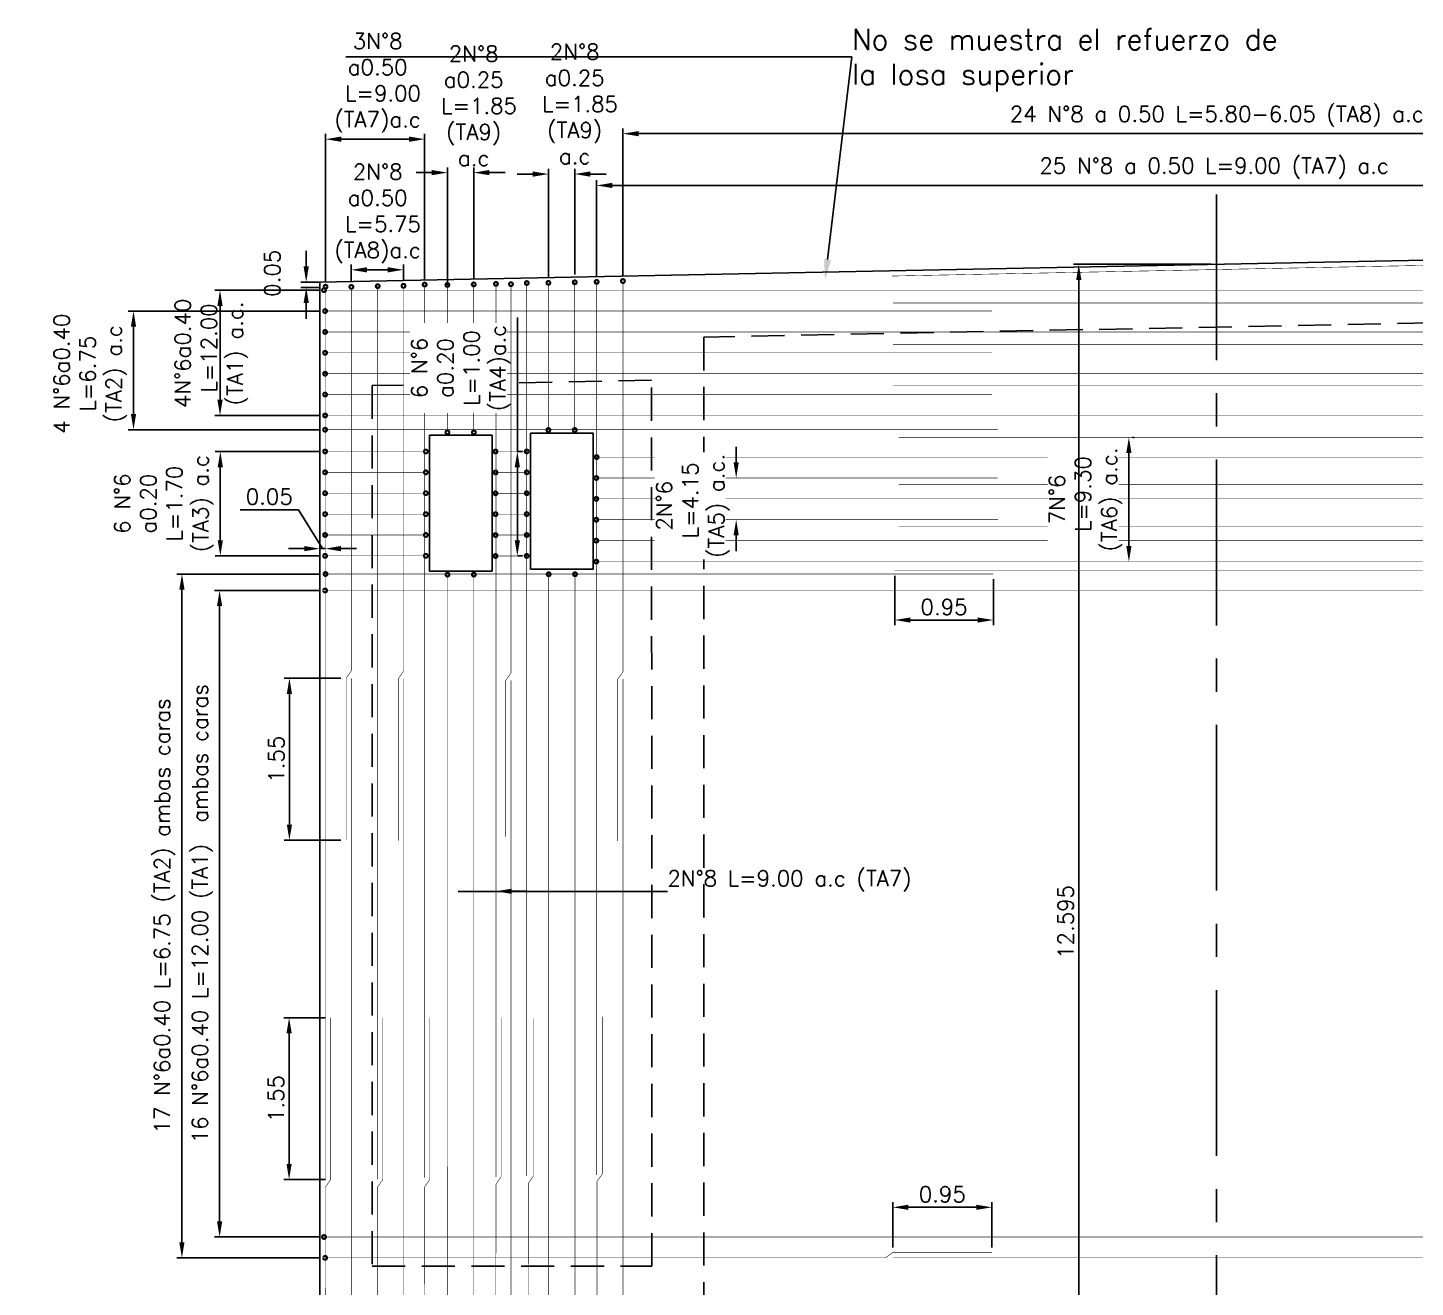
# Model space of a CAD drawing. Header units: metres. Extents: x 1080594 to 1081411, y 976871 to 977162.
# Drawn here: x 1080885.39 to 1080898.68, y 977094.57 to 977106.63 of the extents above; entities that cross this region are included whole.
import ezdxf
from ezdxf import colors
from ezdxf.entities.mleader import LeaderData, LeaderLine
from ezdxf.math import Vec2, Vec3

# ---------------------------------------------------------------- set-up
doc = ezdxf.new("R2010")
doc.units = ezdxf.units.M
doc.header["$LTSCALE"] = 25.4
doc.linetypes.add('CENTER', pattern=[2, 1.25, -0.25, 0.25, -0.25])
doc.linetypes.add('HIDDEN', pattern=[0.375, 0.25, -0.125])
for name, color, linetype in [('CONTRAPESO', 3, 'Continuous'), ('DIMCONTRAPESO', 1, 'Continuous'), ('EJE VIA', 10, 'CENTER'), ('PROY', 9, 'HIDDEN'), ('REF', 6, 'Continuous')]:
    doc.layers.add(name, color=color, linetype=linetype)
for name, color, linetype, lineweight in [('COTA', 1, 'Continuous', 30), ('COTACIM', 20, 'Continuous', 5), ('REF 7', 210, 'Continuous', 30)]:
    doc.layers.add(name, color=color, linetype=linetype, lineweight=lineweight)
doc.styles.add('romans', font='romans.shx')
doc.dimstyles.new('Copy 75', dxfattribs={"dimtxt": 0.15, "dimasz": 0.15, "dimexe": 0.05, "dimexo": 0.05, "dimgap": 0.05, "dimtad": 1, "dimzin": 0, "dimdsep": 46, "dimtxsty": 'romans', "dimcen": 0.002, "dimclrd": 1, "dimclre": 1, "dimclrt": 3, "dimadec": 4, "dimazin": 0, "dimtfac": 1, "dimtofl": 0, "dimtmove": 1, "dimatfit": 3, "dimfxl": 1, "dimtolj": 1, "dimtzin": 0, "dimarcsym": 1})

# ---------------------------------------------------------------- blocks, each defined once
blk = doc.blocks.new('*D665')
at = {"layer": 'COTA', "color": 1, "lineweight": -2, "transparency": 16777216}
for p, q in [((1080891.09, 977104.248), (1080891.09, 977105.665)), ((1080902.473, 977104.489), (1080902.473, 977105.665)), ((1080891.24, 977105.615), (1080902.323, 977105.615))]:
    blk.add_line(p, q, dxfattribs=at)
at = {"layer": 'COTA', "color": 1, "transparency": 16777216}
for points in [[(1080891.24, 977105.64), (1080891.24, 977105.59), (1080891.09, 977105.615)], [(1080902.323, 977105.64), (1080902.323, 977105.59), (1080902.473, 977105.615)]]:
    blk.add_solid(points, dxfattribs=at)
at = {"layer": 'Defpoints', "color": 0, "transparency": 16777216}
for p in [(1080902.473, 977105.615), (1080902.473, 977104.439), (1080891.09, 977104.198)]:
    blk.add_point(p, dxfattribs=at)
at = {"layer": 'COTA', "color": 3, "transparency": 16777216, "insert": (1080896.781, 977105.779), "char_height": 0.15, "attachment_point": 5, "style": 'romans'}
blk.add_mtext('\\A1;24 N°8 a 0.50 L=5.80-6.05 (TA8) {\\A0;a.c}', dxfattribs=at)
blk = doc.blocks.new('*D1036')
at = {"layer": 'COTA', "color": 1, "lineweight": -2, "transparency": 16777216}
for p, q in [((1080888.24, 977097.149), (1080887.841, 977097.149)), ((1080887.891, 977096.999), (1080887.891, 977095.749)), ((1080888.24, 977095.599), (1080887.841, 977095.599))]:
    blk.add_line(p, q, dxfattribs=at)
at = {"layer": 'COTA', "color": 1, "transparency": 16777216}
for points in [[(1080887.866, 977096.999), (1080887.916, 977096.999), (1080887.891, 977097.149)], [(1080887.866, 977095.749), (1080887.916, 977095.749), (1080887.891, 977095.599)]]:
    blk.add_solid(points, dxfattribs=at)
at = {"layer": 'Defpoints', "color": 0, "transparency": 16777216}
for p in [(1080888.29, 977097.149), (1080887.891, 977095.599), (1080888.29, 977095.599)]:
    blk.add_point(p, dxfattribs=at)
at = {"layer": 'COTA', "color": 3, "transparency": 16777216, "insert": (1080887.766, 977096.374), "char_height": 0.15, "attachment_point": 5, "rotation": 90, "style": 'romans'}
blk.add_mtext('\\A1;1.55', dxfattribs=at)
blk = doc.blocks.new('*D666')
at = {"layer": 'Defpoints', "color": 0, "transparency": 16777216}
for p in [(1080888.186, 977101.641), (1080888.186, 977101.641), (1080888.237, 977101.641)]:
    blk.add_point(p, dxfattribs=at)
at = {"layer": 'DIMCONTRAPESO', "color": 1, "lineweight": -2, "transparency": 16777216}
for p, q in [((1080887.98, 977102.014), (1080887.423, 977102.014)), ((1080888.212, 977101.641), (1080887.98, 977102.014)), ((1080888.036, 977101.641), (1080887.886, 977101.641)), ((1080888.237, 977101.641), (1080888.186, 977101.641)), ((1080888.387, 977101.641), (1080888.537, 977101.641))]:
    blk.add_line(p, q, dxfattribs=at)
at = {"layer": 'DIMCONTRAPESO', "color": 1, "transparency": 16777216}
for points in [[(1080888.036, 977101.666), (1080888.036, 977101.616), (1080888.186, 977101.641)], [(1080888.387, 977101.666), (1080888.387, 977101.616), (1080888.237, 977101.641)]]:
    blk.add_solid(points, dxfattribs=at)
at = {"layer": 'DIMCONTRAPESO', "color": 3, "transparency": 16777216, "insert": (1080887.701, 977102.139), "char_height": 0.15, "attachment_point": 5, "style": 'romans'}
blk.add_mtext('\\A1;0.05', dxfattribs=at)
blk = doc.blocks.new('*D670')
at = {"layer": 'Defpoints', "color": 0, "transparency": 16777216}
for p in [(1080888.055, 977104.143), (1080888.24, 977104.143), (1080888.243, 977104.193)]:
    blk.add_point(p, dxfattribs=at)
at = {"layer": 'DIMCONTRAPESO', "color": 1, "lineweight": -2, "transparency": 16777216}
for p, q in [((1080888.055, 977104.343), (1080888.055, 977104.493)), ((1080888.193, 977104.193), (1080888.005, 977104.193)), ((1080888.19, 977104.143), (1080888.005, 977104.143)), ((1080888.055, 977103.993), (1080888.055, 977103.843))]:
    blk.add_line(p, q, dxfattribs=at)
at = {"layer": 'DIMCONTRAPESO', "color": 1, "transparency": 16777216}
for points in [[(1080888.03, 977104.343), (1080888.08, 977104.343), (1080888.055, 977104.193)], [(1080888.03, 977103.993), (1080888.08, 977103.993), (1080888.055, 977104.143)]]:
    blk.add_solid(points, dxfattribs=at)
at = {"layer": 'DIMCONTRAPESO', "color": 3, "transparency": 16777216, "insert": (1080887.73, 977104.278), "char_height": 0.15, "attachment_point": 5, "rotation": 90, "style": 'romans'}
blk.add_mtext('\\A1;0.05', dxfattribs=at)
blk = doc.blocks.new('*D671')
at = {"layer": 'COTA', "color": 1, "lineweight": -2, "transparency": 16777216}
for p, q in [((1080890.838, 977104.244), (1080890.838, 977105.169)), ((1080902.675, 977104.483), (1080902.675, 977105.169)), ((1080890.988, 977105.119), (1080902.525, 977105.119))]:
    blk.add_line(p, q, dxfattribs=at)
at = {"layer": 'COTA', "color": 1, "transparency": 16777216}
for points in [[(1080890.988, 977105.144), (1080890.988, 977105.094), (1080890.838, 977105.119)], [(1080902.525, 977105.144), (1080902.525, 977105.094), (1080902.675, 977105.119)]]:
    blk.add_solid(points, dxfattribs=at)
at = {"layer": 'Defpoints', "color": 0, "transparency": 16777216}
for p in [(1080902.675, 977105.119), (1080902.675, 977104.433), (1080890.838, 977104.194)]:
    blk.add_point(p, dxfattribs=at)
at = {"layer": 'COTA', "color": 3, "transparency": 16777216, "insert": (1080896.756, 977105.283), "char_height": 0.15, "attachment_point": 5, "style": 'romans'}
blk.add_mtext('\\A1;25 N°8 a 0.50 L=9.00 (TA7) {\\A0;a.c}', dxfattribs=at)
blk = doc.blocks.new('*D672')
at = {"layer": 'COTA', "color": 1, "lineweight": -2, "transparency": 16777216}
for p, q in [((1080888.19, 977101.398), (1080886.814, 977101.398)), ((1080886.864, 977101.248), (1080886.864, 977094.999)), ((1080888.175, 977094.849), (1080886.814, 977094.849))]:
    blk.add_line(p, q, dxfattribs=at)
at = {"layer": 'COTA', "color": 1, "transparency": 16777216}
for points in [[(1080886.839, 977101.248), (1080886.889, 977101.248), (1080886.864, 977101.398)], [(1080886.839, 977094.999), (1080886.889, 977094.999), (1080886.864, 977094.849)]]:
    blk.add_solid(points, dxfattribs=at)
at = {"layer": 'Defpoints', "color": 0, "transparency": 16777216}
for p in [(1080888.24, 977101.398), (1080886.864, 977094.849), (1080888.225, 977094.849)]:
    blk.add_point(p, dxfattribs=at)
at = {"layer": 'COTA', "color": 3, "transparency": 16777216, "insert": (1080886.699, 977098.123), "char_height": 0.15, "attachment_point": 5, "rotation": 90, "style": 'romans'}
blk.add_mtext('\\A1;17 N°6a0.40 L=6.75 (TA2) ambas caras', dxfattribs=at)
blk = doc.blocks.new('*D1037')
at = {"layer": 'Defpoints', "color": 0, "transparency": 16777216}
for p in [(1080894.625, 977095.333), (1080893.675, 977094.899), (1080894.625, 977094.899)]:
    blk.add_point(p, dxfattribs=at)
at = {"layer": 'DIMCONTRAPESO', "color": 1, "lineweight": -2, "transparency": 16777216}
for p, q in [((1080893.675, 977094.949), (1080893.675, 977095.383)), ((1080893.825, 977095.333), (1080894.475, 977095.333)), ((1080894.625, 977094.949), (1080894.625, 977095.383))]:
    blk.add_line(p, q, dxfattribs=at)
at = {"layer": 'DIMCONTRAPESO', "color": 1, "transparency": 16777216}
for points in [[(1080893.825, 977095.358), (1080893.825, 977095.308), (1080893.675, 977095.333)], [(1080894.475, 977095.358), (1080894.475, 977095.308), (1080894.625, 977095.333)]]:
    blk.add_solid(points, dxfattribs=at)
at = {"layer": 'DIMCONTRAPESO', "color": 3, "transparency": 16777216, "insert": (1080894.15, 977095.458), "char_height": 0.15, "attachment_point": 5, "style": 'romans'}
blk.add_mtext('\\A1;0.95', dxfattribs=at)
blk = doc.blocks.new('*D673')
at = {"layer": 'COTA', "color": 1, "lineweight": -2, "transparency": 16777216}
for p, q in [((1080888.19, 977101.24), (1080887.175, 977101.24)), ((1080887.225, 977101.09), (1080887.225, 977095.199)), ((1080888.175, 977095.049), (1080887.175, 977095.049))]:
    blk.add_line(p, q, dxfattribs=at)
at = {"layer": 'COTA', "color": 1, "transparency": 16777216}
for points in [[(1080887.2, 977101.09), (1080887.25, 977101.09), (1080887.225, 977101.24)], [(1080887.2, 977095.199), (1080887.25, 977095.199), (1080887.225, 977095.049)]]:
    blk.add_solid(points, dxfattribs=at)
at = {"layer": 'Defpoints', "color": 0, "transparency": 16777216}
for p in [(1080888.24, 977101.24), (1080887.225, 977095.049), (1080888.225, 977095.049)]:
    blk.add_point(p, dxfattribs=at)
at = {"layer": 'COTA', "color": 3, "transparency": 16777216, "insert": (1080887.061, 977098.144), "char_height": 0.15, "attachment_point": 5, "rotation": 90, "style": 'romans'}
blk.add_mtext('\\A1;16 N°6a0.40 L=12.00 (TA1)  ambas caras', dxfattribs=at)
blk = doc.blocks.new('*D1040')
at = {"layer": 'Defpoints', "color": 0, "transparency": 16777216}
for p in [(1080887.232, 977102.571), (1080888.24, 977102.571), (1080888.234, 977101.572)]:
    blk.add_point(p, dxfattribs=at)
at = {"layer": 'DIMCONTRAPESO', "color": 1, "lineweight": -2, "transparency": 16777216}
for p, q in [((1080888.19, 977102.571), (1080887.182, 977102.571)), ((1080887.232, 977101.722), (1080887.232, 977102.421)), ((1080888.184, 977101.572), (1080887.182, 977101.572))]:
    blk.add_line(p, q, dxfattribs=at)
at = {"layer": 'DIMCONTRAPESO', "color": 1, "transparency": 16777216}
for points in [[(1080887.207, 977102.421), (1080887.257, 977102.421), (1080887.232, 977102.571)], [(1080887.207, 977101.722), (1080887.257, 977101.722), (1080887.232, 977101.572)]]:
    blk.add_solid(points, dxfattribs=at)
at = {"layer": 'DIMCONTRAPESO', "color": 3, "transparency": 16777216, "insert": (1080886.692, 977102.072), "char_height": 0.15, "attachment_point": 5, "rotation": 90, "style": 'romans'}
blk.add_mtext('\\A1;6 N°6\\Pa0.20\\PL=1.70\\P(TA3) a.c', dxfattribs=at)
blk = doc.blocks.new('*D703')
at = {"layer": 'COTA', "color": 1, "lineweight": -2, "transparency": 16777216}
for p, q in [((1080888.19, 977103.916), (1080886.35, 977103.916)), ((1080886.4, 977103.766), (1080886.4, 977102.93)), ((1080888.186, 977102.78), (1080886.35, 977102.78))]:
    blk.add_line(p, q, dxfattribs=at)
at = {"layer": 'COTA', "color": 1, "transparency": 16777216}
for points in [[(1080886.375, 977103.766), (1080886.425, 977103.766), (1080886.4, 977103.916)], [(1080886.375, 977102.93), (1080886.425, 977102.93), (1080886.4, 977102.78)]]:
    blk.add_solid(points, dxfattribs=at)
at = {"layer": 'Defpoints', "color": 0, "transparency": 16777216}
for p in [(1080888.24, 977103.916), (1080886.4, 977102.78), (1080888.236, 977102.78)]:
    blk.add_point(p, dxfattribs=at)
at = {"layer": 'COTA', "color": 3, "transparency": 16777216, "insert": (1080885.986, 977103.316), "char_height": 0.15, "attachment_point": 5, "rotation": 90, "style": 'romans'}
blk.add_mtext('\\A1;4 N°6a0.40\\PL=6.75 \\P(TA2) a.c', dxfattribs=at)
blk = doc.blocks.new('*D704')
at = {"layer": 'COTA', "color": 1, "lineweight": -2, "transparency": 16777216}
for p, q in [((1080888.175, 977104.116), (1080887.179, 977104.116)), ((1080887.229, 977103.966), (1080887.229, 977103.066)), ((1080888.179, 977102.916), (1080887.179, 977102.916))]:
    blk.add_line(p, q, dxfattribs=at)
at = {"layer": 'COTA', "color": 1, "transparency": 16777216}
for points in [[(1080887.204, 977103.966), (1080887.254, 977103.966), (1080887.229, 977104.116)], [(1080887.204, 977103.066), (1080887.254, 977103.066), (1080887.229, 977102.916)]]:
    blk.add_solid(points, dxfattribs=at)
at = {"layer": 'Defpoints', "color": 0, "transparency": 16777216}
for p in [(1080888.225, 977104.116), (1080887.229, 977102.916), (1080888.229, 977102.916)]:
    blk.add_point(p, dxfattribs=at)
at = {"layer": 'COTA', "color": 3, "transparency": 16777216, "insert": (1080887.147, 977103.511), "char_height": 0.15, "attachment_point": 5, "rotation": 90, "style": 'romans'}
blk.add_mtext('\\A1;4N°6a0.40\\P L=12.00\\P(TA1) a.c.', dxfattribs=at)
blk = doc.blocks.new('*D1041')
at = {"layer": 'Defpoints', "color": 0, "transparency": 16777216}
for p in [(1080889.66, 977105.242), (1080889.408, 977104.116), (1080889.66, 977104.173)]:
    blk.add_point(p, dxfattribs=at)
at = {"layer": 'DIMCONTRAPESO', "color": 1, "lineweight": -2, "transparency": 16777216}
for p, q in [((1080889.408, 977104.166), (1080889.408, 977105.292)), ((1080889.66, 977104.223), (1080889.66, 977105.292)), ((1080889.258, 977105.242), (1080889.108, 977105.242)), ((1080889.81, 977105.242), (1080889.96, 977105.242))]:
    blk.add_line(p, q, dxfattribs=at)
at = {"layer": 'DIMCONTRAPESO', "color": 1, "transparency": 16777216}
for points in [[(1080889.258, 977105.267), (1080889.258, 977105.217), (1080889.408, 977105.242)], [(1080889.81, 977105.267), (1080889.81, 977105.217), (1080889.66, 977105.242)]]:
    blk.add_solid(points, dxfattribs=at)
at = {"layer": 'DIMCONTRAPESO', "color": 3, "transparency": 16777216, "insert": (1080889.66, 977105.881), "char_height": 0.15, "attachment_point": 5, "style": 'romans'}
blk.add_mtext('\\A1;2N°8\\Pa0.25\\P L=1.85\\P(TA9)\\P{\\A0;a.c}', dxfattribs=at)
blk = doc.blocks.new('*D707')
at = {"layer": 'Defpoints', "color": 0, "transparency": 16777216}
for p in [(1080890.628, 977105.228), (1080890.628, 977104.215), (1080890.376, 977104.188)]:
    blk.add_point(p, dxfattribs=at)
at = {"layer": 'DIMCONTRAPESO', "color": 1, "lineweight": -2, "transparency": 16777216}
for p, q in [((1080890.376, 977104.238), (1080890.376, 977105.278)), ((1080890.628, 977104.265), (1080890.628, 977105.278)), ((1080890.226, 977105.228), (1080890.076, 977105.228)), ((1080890.778, 977105.228), (1080890.928, 977105.228))]:
    blk.add_line(p, q, dxfattribs=at)
at = {"layer": 'DIMCONTRAPESO', "color": 1, "transparency": 16777216}
for points in [[(1080890.226, 977105.253), (1080890.226, 977105.203), (1080890.376, 977105.228)], [(1080890.778, 977105.253), (1080890.778, 977105.203), (1080890.628, 977105.228)]]:
    blk.add_solid(points, dxfattribs=at)
at = {"layer": 'DIMCONTRAPESO', "color": 3, "transparency": 16777216, "insert": (1080890.628, 977105.899), "char_height": 0.15, "attachment_point": 5, "style": 'romans'}
blk.add_mtext('\\A1;2N°8\\Pa0.25\\P L=1.85\\P(TA9)\\P{\\A0;a.c}', dxfattribs=at)
blk = doc.blocks.new('*D714')
at = {"layer": 'Defpoints', "color": 0, "transparency": 16777216}
for p in [(1080889.19, 977105.562), (1080888.24, 977104.143), (1080889.19, 977104.169)]:
    blk.add_point(p, dxfattribs=at)
at = {"layer": 'DIMCONTRAPESO', "color": 1, "lineweight": -2, "transparency": 16777216}
for p, q in [((1080888.24, 977104.193), (1080888.24, 977105.612)), ((1080888.39, 977105.562), (1080889.04, 977105.562)), ((1080889.19, 977104.219), (1080889.19, 977105.612))]:
    blk.add_line(p, q, dxfattribs=at)
at = {"layer": 'DIMCONTRAPESO', "color": 1, "transparency": 16777216}
for points in [[(1080888.39, 977105.587), (1080888.39, 977105.537), (1080888.24, 977105.562)], [(1080889.04, 977105.587), (1080889.04, 977105.537), (1080889.19, 977105.562)]]:
    blk.add_solid(points, dxfattribs=at)
at = {"layer": 'DIMCONTRAPESO', "color": 3, "transparency": 16777216, "insert": (1080888.74, 977106.101), "char_height": 0.15, "attachment_point": 5, "style": 'romans'}
blk.add_mtext('\\A1;3N°8\\Pa0.50\\P L=9.00\\P(TA7){\\A0;a.c}', dxfattribs=at)
blk = doc.blocks.new('*D715')
at = {"layer": 'Defpoints', "color": 0, "transparency": 16777216}
for p in [(1080888.987, 977104.311), (1080888.487, 977104.148), (1080888.987, 977104.158)]:
    blk.add_point(p, dxfattribs=at)
at = {"layer": 'DIMCONTRAPESO', "color": 1, "lineweight": -2, "transparency": 16777216}
for p, q in [((1080888.487, 977104.198), (1080888.487, 977104.361)), ((1080888.987, 977104.208), (1080888.987, 977104.361)), ((1080888.637, 977104.311), (1080888.837, 977104.311))]:
    blk.add_line(p, q, dxfattribs=at)
at = {"layer": 'DIMCONTRAPESO', "color": 1, "transparency": 16777216}
for points in [[(1080888.637, 977104.336), (1080888.637, 977104.286), (1080888.487, 977104.311)], [(1080888.837, 977104.336), (1080888.837, 977104.286), (1080888.987, 977104.311)]]:
    blk.add_solid(points, dxfattribs=at)
at = {"layer": 'DIMCONTRAPESO', "color": 3, "transparency": 16777216, "insert": (1080888.74, 977104.85), "char_height": 0.15, "attachment_point": 5, "style": 'romans'}
blk.add_mtext('\\A1;2N°8\\Pa0.50\\P L=5.75\\P(TA8){\\A0;a.c}', dxfattribs=at)
blk = doc.blocks.new('*D725')
at = {"layer": 'Defpoints', "color": 0, "transparency": 16777216}
for p in [(1080888.437, 977100.399), (1080887.894, 977098.849), (1080888.437, 977098.849)]:
    blk.add_point(p, dxfattribs=at)
at = {"layer": 'DIMCONTRAPESO', "color": 1, "lineweight": -2, "transparency": 16777216}
for p, q in [((1080888.387, 977100.399), (1080887.844, 977100.399)), ((1080887.894, 977100.249), (1080887.894, 977098.999)), ((1080888.387, 977098.849), (1080887.844, 977098.849))]:
    blk.add_line(p, q, dxfattribs=at)
at = {"layer": 'DIMCONTRAPESO', "color": 1, "transparency": 16777216}
for points in [[(1080887.869, 977100.249), (1080887.919, 977100.249), (1080887.894, 977100.399)], [(1080887.869, 977098.999), (1080887.919, 977098.999), (1080887.894, 977098.849)]]:
    blk.add_solid(points, dxfattribs=at)
at = {"layer": 'DIMCONTRAPESO', "color": 3, "transparency": 16777216, "insert": (1080887.769, 977099.624), "char_height": 0.15, "attachment_point": 5, "rotation": 90, "style": 'romans'}
blk.add_mtext('\\A1;1.55', dxfattribs=at)
blk = doc.blocks.new('r1')
at = {"layer": 'REF', "ltscale": 0.1, "const_width": 0.02}
blk.add_lwpolyline([(1080888.258, 977103.75, -1), (1080888.222, 977103.75, -1)], format="xyb", close=True, dxfattribs=at)
at = {"layer": 'REF', "ltscale": 0.1, "const_width": 0.005}
blk.add_lwpolyline([(1080888.24, 977103.75), (1080888.24, 977095.198), (1080888.24, 977095.198)], dxfattribs=at)
blk = doc.blocks.new('*D1064')
at = {"layer": 'Defpoints', "color": 0, "transparency": 16777216}
for p in [(1080895.924, 977102.706), (1080895.938, 977101.517), (1080895.938, 977101.517)]:
    blk.add_point(p, dxfattribs=at)
at = {"layer": 'DIMCONTRAPESO', "color": 1, "lineweight": -2, "transparency": 16777216}
for p, q in [((1080895.974, 977102.706), (1080895.988, 977102.706)), ((1080895.938, 977102.556), (1080895.938, 977101.667))]:
    blk.add_line(p, q, dxfattribs=at)
at = {"layer": 'DIMCONTRAPESO', "color": 3, "transparency": 16777216, "insert": (1080895.524, 977102.112), "char_height": 0.15, "attachment_point": 5, "rotation": 90, "style": 'romans', "bg_fill": 3, "box_fill_scale": 1.1, "bg_fill_color": 256, "bg_fill_true_color": 13158600, "bg_fill_transparency": 0}
blk.add_mtext('\\A1;7N°6\\P L=9.30\\P(TA6) a.c.', dxfattribs=at)
at = {"layer": 'DIMCONTRAPESO', "color": 1, "transparency": 16777216}
for points in [[(1080895.913, 977102.556), (1080895.963, 977102.556), (1080895.938, 977102.706)], [(1080895.913, 977101.667), (1080895.963, 977101.667), (1080895.938, 977101.517)]]:
    blk.add_solid(points, dxfattribs=at)
blk = doc.blocks.new('*D802')
at = {"layer": 'DIMCONTRAPESO', "color": 1, "lineweight": -2, "transparency": 16777216}
for p, q in [((1080892.175, 977102.467), (1080892.175, 977102.617)), ((1080892.225, 977102.317), (1080892.225, 977102.317)), ((1080892.225, 977101.918), (1080892.225, 977101.918)), ((1080892.175, 977101.768), (1080892.175, 977101.618))]:
    blk.add_line(p, q, dxfattribs=at)
at = {"layer": 'DIMCONTRAPESO', "color": 3, "transparency": 16777216, "insert": (1080891.76, 977102.051), "char_height": 0.15, "attachment_point": 5, "rotation": 90, "style": 'romans', "bg_fill": 3, "box_fill_scale": 1.1, "bg_fill_color": 256, "bg_fill_true_color": 13158600, "bg_fill_transparency": 0}
blk.add_mtext('\\A1;2N°6\\P L=4.15\\P(TA5) a.c.', dxfattribs=at)
at = {"layer": 'Defpoints', "color": 0, "transparency": 16777216}
for p in [(1080892.175, 977102.317), (1080892.175, 977102.317), (1080892.175, 977101.918)]:
    blk.add_point(p, dxfattribs=at)
at = {"layer": 'DIMCONTRAPESO', "color": 1, "transparency": 16777216}
for points in [[(1080892.15, 977102.467), (1080892.2, 977102.467), (1080892.175, 977102.317)], [(1080892.15, 977101.768), (1080892.2, 977101.768), (1080892.175, 977101.918)]]:
    blk.add_solid(points, dxfattribs=at)
blk = doc.blocks.new('*D883')
at = {"layer": 'COTA', "color": 1, "lineweight": -2, "transparency": 16777216}
for p, q in [((1080896.726, 977104.364), (1080895.408, 977104.364)), ((1080895.458, 977104.214), (1080895.458, 977091.919)), ((1080896.726, 977091.769), (1080895.408, 977091.769))]:
    blk.add_line(p, q, dxfattribs=at)
at = {"layer": 'COTA', "color": 1, "transparency": 16777216}
for points in [[(1080895.433, 977104.214), (1080895.483, 977104.214), (1080895.458, 977104.364)], [(1080895.433, 977091.919), (1080895.483, 977091.919), (1080895.458, 977091.769)]]:
    blk.add_solid(points, dxfattribs=at)
at = {"layer": 'Defpoints', "color": 0, "transparency": 16777216}
for p in [(1080896.776, 977104.364), (1080895.458, 977091.769), (1080896.776, 977091.769)]:
    blk.add_point(p, dxfattribs=at)
at = {"layer": 'COTA', "color": 3, "transparency": 16777216, "insert": (1080895.333, 977098.066), "char_height": 0.15, "attachment_point": 5, "rotation": 90, "style": 'romans'}
blk.add_mtext('\\A1;12.595', dxfattribs=at)
blk = doc.blocks.new('*D1085')
at = {"layer": 'Defpoints', "color": 0, "transparency": 16777216}
for p in [(1080890.022, 977102.571), (1080890.078, 977102.571), (1080890.034, 977101.571)]:
    blk.add_point(p, dxfattribs=at)
at = {"layer": 'DIMCONTRAPESO', "color": 1, "lineweight": -2, "transparency": 16777216}
for p, q in [((1080890.078, 977103.856), (1080890.078, 977102.571)), ((1080890.072, 977102.571), (1080890.128, 977102.571)), ((1080890.078, 977101.721), (1080890.078, 977102.421)), ((1080890.084, 977101.571), (1080890.128, 977101.571))]:
    blk.add_line(p, q, dxfattribs=at)
at = {"layer": 'DIMCONTRAPESO', "color": 1, "transparency": 16777216}
for points in [[(1080890.053, 977102.421), (1080890.103, 977102.421), (1080890.078, 977102.571)], [(1080890.053, 977101.721), (1080890.103, 977101.721), (1080890.078, 977101.571)]]:
    blk.add_solid(points, dxfattribs=at)
at = {"layer": 'DIMCONTRAPESO', "color": 3, "transparency": 16777216, "insert": (1080889.539, 977103.371), "char_height": 0.15, "attachment_point": 5, "rotation": 90, "style": 'romans', "bg_fill": 3, "box_fill_scale": 1.1, "bg_fill_color": 256, "bg_fill_true_color": 13158600, "bg_fill_transparency": 0}
blk.add_mtext('\\A1;6 N°6\\Pa0.20\\PL=1.00\\P(TA4)a.c', dxfattribs=at)
blk = doc.blocks.new('*D1102')
at = {"layer": 'COTA', "color": 1, "lineweight": -2, "transparency": 16777216}
for p, q in [((1080893.695, 977101.381), (1080893.695, 977100.907)), ((1080894.64, 977101.348), (1080894.64, 977100.907)), ((1080893.845, 977100.957), (1080894.49, 977100.957))]:
    blk.add_line(p, q, dxfattribs=at)
at = {"layer": 'COTA', "color": 1, "transparency": 16777216}
for points in [[(1080893.845, 977100.982), (1080893.845, 977100.932), (1080893.695, 977100.957)], [(1080894.49, 977100.982), (1080894.49, 977100.932), (1080894.64, 977100.957)]]:
    blk.add_solid(points, dxfattribs=at)
at = {"layer": 'Defpoints', "color": 0, "transparency": 16777216}
for p in [(1080893.695, 977101.431), (1080894.64, 977101.398), (1080894.64, 977100.957)]:
    blk.add_point(p, dxfattribs=at)
at = {"layer": 'COTA', "color": 3, "transparency": 16777216, "insert": (1080894.167, 977101.082), "char_height": 0.15, "attachment_point": 5, "style": 'romans'}
blk.add_mtext('\\A1;0.95', dxfattribs=at)

msp = doc.modelspace()

# ---------------------------------------------------------------- linework, layer by layer
at = {"layer": 'CONTRAPESO'}
for points in [[(1080905.359159, 977104.535304), (1080888.186028, 977104.191841), (1080888.186028, 977094.768938), (1080888.186028, 977094.768938), (1080888.186028, 977091.768938), (1080905.366028, 977091.768344), (1080905.366028, 977094.768344), (1080905.366028, 977094.768938)], [(1080890.205562, 977102.746063), (1080890.805356, 977102.746063), (1080890.805668, 977101.445829), (1080890.205657, 977101.445824)], [(1080889.235875, 977102.726669), (1080889.835886, 977102.726673), (1080889.835886, 977101.426433), (1080889.236092, 977101.426433)]]:
    msp.add_lwpolyline(points, close=True, dxfattribs=at)
at = {"layer": 'EJE VIA', "ltscale": 0.05}
msp.add_lwpolyline([(1080896.776028, 977105.033241), (1080896.776028, 977090.515218)], dxfattribs=at)
at = {"layer": 'PROY', "color": 252, "ltscale": 0.05}
for points in [[(1080901.685975, 977094.744673), (1080901.685914, 977103.861719), (1080891.864559, 977103.665292), (1080891.866068, 977092.744673), (1080901.686016, 977092.744673), (1080901.685975, 977094.744673)], [(1080891.365975, 977094.768938), (1080891.364813, 977103.255217), (1080888.685832, 977103.201637), (1080888.686028, 977094.768938), (1080891.365975, 977094.768938), (1080891.365975, 977094.768938)]]:
    msp.add_lwpolyline(points, dxfattribs=at)
at = {"layer": 'REF', "ltscale": 0.1, "const_width": 0.005}
for points in [[(1080905.316215, 977104.484354), (1080893.668422, 977104.251489)], [(1080888.43746, 977098.850485), (1080888.43746, 977100.400485), (1080888.487366, 977100.471378), (1080888.487366, 977104.1297)], [(1080888.93736, 977098.84549), (1080888.93736, 977100.39549), (1080888.987266, 977100.466383), (1080888.987266, 977104.139698)], [(1080889.407666, 977102.764999), (1080889.407666, 977104.167858)], [(1080889.660014, 977104.172905), (1080889.660014, 977102.765001)], [(1080890.3757, 977102.797189), (1080890.3757, 977104.187858)], [(1080890.628047, 977104.192905), (1080890.628047, 977102.797189)], [(1080891.039924, 977098.840615), (1080891.039924, 977100.390615), (1080891.089831, 977100.461508), (1080891.089831, 977104.185589)], [(1080905.326693, 977103.993464), (1080893.67613, 977103.993692)], [(1080905.326692, 977103.596563), (1080893.676129, 977103.596791)], [(1080905.326691, 977103.199662), (1080893.676128, 977103.19989)], [(1080902.675004, 977102.706222), (1080893.731977, 977102.706222)], [(1080888.223768, 977102.571458), (1080889.195678, 977102.571458)], [(1080889.861853, 977102.57063), (1080890.182842, 977102.57063)], [(1080899.813475, 977102.517082), (1080890.83793, 977102.517082)], [(1080889.195711, 977102.371593), (1080888.234372, 977102.37161)], [(1080890.167955, 977102.371587), (1080889.861853, 977102.370756)], [(1080890.852762, 977102.317215), (1080894.681429, 977102.317215)], [(1080902.674815, 977102.256089), (1080893.731977, 977102.256222)], [(1080888.22376, 977102.171458), (1080889.195744, 977102.171458)], [(1080889.861853, 977102.17063), (1080890.205608, 977102.171468)], [(1080899.813475, 977102.117407), (1080890.813964, 977102.11754)], [(1080889.195778, 977101.971593), (1080888.234371, 977101.97161)], [(1080890.182842, 977101.971587), (1080889.861853, 977101.970756)], [(1080894.684707, 977101.917483), (1080890.841893, 977101.91754)], [(1080902.674815, 977101.856089), (1080893.731977, 977101.856222)], [(1080888.223752, 977101.771458), (1080889.195811, 977101.771458)], [(1080889.861853, 977101.77063), (1080890.205637, 977101.771468)], [(1080899.813475, 977101.717082), (1080890.834761, 977101.717215)], [(1080889.195844, 977101.571593), (1080888.234371, 977101.57161)], [(1080890.205652, 977101.571587), (1080889.861853, 977101.570756)], [(1080899.813475, 977101.517082), (1080890.837715, 977101.517082)], [(1080893.694668, 977101.431086), (1080894.645325, 977101.431086), (1080894.716218, 977101.431366), (1080905.325023, 977101.431359)], [(1080888.225286, 977101.397985), (1080894.640177, 977101.397985)], [(1080889.40776, 977091.818938), (1080889.408636, 977101.391917), (1080889.408636, 977101.391917)], [(1080889.660974, 977101.397985), (1080889.660974, 977091.818938), (1080889.660974, 977091.818938)], [(1080890.37743, 977091.838331), (1080890.378306, 977101.3953), (1080890.378306, 977101.3953)], [(1080890.630644, 977101.395826), (1080890.630644, 977091.838331), (1080890.630644, 977091.838331)], [(1080890.630644, 977101.395826), (1080890.630644, 977091.838331), (1080890.630644, 977091.838331)], [(1080899.788801, 977101.239649), (1080898.951758, 977101.239665), (1080898.880865, 977101.239769), (1080888.235913, 977101.23986)], [(1080888.48746, 977091.845938), (1080888.48738, 977100.397241), (1080888.48738, 977100.397241)], [(1080888.98746, 977091.845938), (1080888.987381, 977100.395616), (1080888.987381, 977100.395616)], [(1080890.01687, 977091.828315), (1080890.01679, 977100.378287), (1080890.01679, 977100.378287)], [(1080891.090024, 977091.840102), (1080891.089945, 977100.391032), (1080891.089945, 977100.391032)], [(1080888.289714, 977097.14927), (1080888.289714, 977095.59927), (1080888.239807, 977095.528377), (1080888.237056, 977091.82564)], [(1080888.789714, 977097.14927), (1080888.789714, 977095.59927), (1080888.739807, 977095.528377), (1080888.737085, 977091.863749)], [(1080889.239714, 977097.14927), (1080889.239714, 977095.59927), (1080889.189807, 977095.528377), (1080889.187058, 977091.827385)], [(1080889.923041, 977097.14927), (1080889.923041, 977095.624588), (1080889.873135, 977095.553695), (1080889.870415, 977091.863794)], [(1080890.891626, 977097.157912), (1080890.891626, 977095.652336), (1080890.841719, 977095.581443), (1080890.838973, 977091.834282)], [(1080890.232942, 977097.139677), (1080890.232942, 977095.634101), (1080890.183035, 977095.563208), (1080890.180297, 977091.828149)], [(1080888.225314, 977095.048922), (1080899.875878, 977095.048922)], [(1080894.625371, 977094.89887), (1080893.674713, 977094.898889), (1080893.603819, 977094.848984), (1080888.235913, 977094.849074)], [(1080905.326691, 977094.848755), (1080893.676128, 977094.848982)]]:
    msp.add_lwpolyline(points, dxfattribs=at)
at = {"layer": 'REF', "ltscale": 0.1, "const_width": 0.02}
for points in [[(1080889.678014, 977104.171357, -1), (1080889.642014, 977104.171357, -1)], [(1080890.034776, 977104.173707, -1), (1080889.998776, 977104.173707, -1)], [(1080890.3937, 977104.18631, -1), (1080890.3577, 977104.18631, -1)], [(1080890.646047, 977104.191357, -1), (1080890.610047, 977104.191357, -1)], [(1080891.107831, 977104.203589, -1), (1080891.071831, 977104.203589, -1)], [(1080888.243314, 977104.116162, -1), (1080888.207314, 977104.116162, -1)], [(1080888.505366, 977104.1477, -1), (1080888.469366, 977104.1477, -1)], [(1080889.005266, 977104.157698, -1), (1080888.969266, 977104.157698, -1)], [(1080889.425666, 977104.16631, -1), (1080889.389666, 977104.16631, -1)], [(1080888.217913, 977103.916313, 1), (1080888.253913, 977103.916313, 1)], [(1080888.217913, 977103.716165, 1), (1080888.253913, 977103.716165, 1)], [(1080888.217913, 977103.516313, 1), (1080888.253913, 977103.516313, 1)], [(1080888.217913, 977103.316165, 1), (1080888.253913, 977103.316165, 1)], [(1080888.217913, 977103.116313, 1), (1080888.253913, 977103.116313, 1)], [(1080888.217913, 977102.916165, 1), (1080888.253913, 977102.916165, 1)], [(1080888.217914, 977102.779801, 1), (1080888.253914, 977102.7798, 1)], [(1080889.425804, 977102.754623, -1), (1080889.389804, 977102.754623, -1)], [(1080889.679211, 977102.754619, -1), (1080889.643211, 977102.754619, -1)], [(1080890.3937, 977102.776846, -1), (1080890.3577, 977102.776846, -1)], [(1080890.646047, 977102.776846, -1), (1080890.610047, 977102.776846, -1)], [(1080888.217913, 977102.571461, 1), (1080888.253913, 977102.571461, 1)], [(1080889.183021, 977102.571461, 1), (1080889.219021, 977102.571461, 1)], [(1080889.850924, 977102.570623, 1), (1080889.886924, 977102.570623, 1)], [(1080890.149955, 977102.57144, 1), (1080890.185955, 977102.571439, 1)], [(1080890.819699, 977102.517216, 1), (1080890.855699, 977102.517215, 1)], [(1080888.217913, 977102.371609, 1), (1080888.253913, 977102.371609, 1)], [(1080889.183021, 977102.371609, 1), (1080889.219021, 977102.371609, 1)], [(1080889.850924, 977102.370771, 1), (1080889.886924, 977102.370771, 1)], [(1080890.149955, 977102.371588, 1), (1080890.185955, 977102.371587, 1)], [(1080890.816762, 977102.317216, 1), (1080890.852762, 977102.317215, 1)], [(1080888.217913, 977102.171461, 1), (1080888.253913, 977102.171461, 1)], [(1080889.183021, 977102.171461, 1), (1080889.219021, 977102.171461, 1)], [(1080889.850924, 977102.170623, 1), (1080889.886924, 977102.170623, 1)], [(1080890.149955, 977102.17144, 1), (1080890.185955, 977102.171439, 1)], [(1080890.816728, 977102.117541, 1), (1080890.852728, 977102.11754, 1)], [(1080888.21788, 977101.971609, 1), (1080888.25388, 977101.971609, 1)], [(1080889.182988, 977101.971609, 1), (1080889.218988, 977101.971609, 1)], [(1080889.850892, 977101.970771, 1), (1080889.886892, 977101.970771, 1)], [(1080890.149922, 977101.971588, 1), (1080890.185922, 977101.971587, 1)], [(1080890.816728, 977101.917541, 1), (1080890.852728, 977101.91754, 1)], [(1080888.217913, 977101.771461, 1), (1080888.253913, 977101.771461, 1)], [(1080889.183021, 977101.771461, 1), (1080889.219021, 977101.771461, 1)], [(1080889.850924, 977101.770623, 1), (1080889.886924, 977101.770623, 1)], [(1080890.149955, 977101.77144, 1), (1080890.185955, 977101.771439, 1)], [(1080890.816761, 977101.717216, 1), (1080890.852761, 977101.717215, 1)], [(1080888.217913, 977101.571609, 1), (1080888.253913, 977101.571609, 1)], [(1080889.183021, 977101.571609, 1), (1080889.219021, 977101.571609, 1)], [(1080889.850924, 977101.570771, 1), (1080889.886924, 977101.570771, 1)], [(1080890.149955, 977101.571588, 1), (1080890.185955, 977101.571587, 1)], [(1080890.816761, 977101.517216, 1), (1080890.852761, 977101.517215, 1)], [(1080888.221714, 977101.397986, 1), (1080888.257714, 977101.397985, 1)], [(1080889.390636, 977101.391918, 1), (1080889.426637, 977101.391917, 1)], [(1080889.642974, 977101.391918, 1), (1080889.678974, 977101.391917, 1)], [(1080890.360306, 977101.395301, 1), (1080890.396306, 977101.3953, 1)], [(1080890.612644, 977101.395827, 1), (1080890.648644, 977101.395826, 1)], [(1080888.217913, 977101.239861, 1), (1080888.253913, 977101.23986, 1)], [(1080888.243314, 977095.048922, -1), (1080888.207314, 977095.048922, -1)], [(1080888.217913, 977094.849073, 1), (1080888.253913, 977094.849072, 1)]]:
    msp.add_lwpolyline(points, format="xyb", close=True, dxfattribs=at)
at = {"layer": 'REF 7', "ltscale": 0.1, "const_width": 0.005}
for points in [[(1080888.225314, 977104.116162), (1080899.875878, 977104.116162)], [(1080894.62537, 977103.916205), (1080893.674712, 977103.916224), (1080893.603819, 977103.916224), (1080888.235913, 977103.916314)], [(1080888.225314, 977103.716162), (1080899.875878, 977103.716162)], [(1080894.62537, 977103.516205), (1080893.674712, 977103.516224), (1080893.603819, 977103.516224), (1080888.235913, 977103.516314)], [(1080888.225314, 977103.316162), (1080899.875878, 977103.316162)], [(1080894.62537, 977103.116205), (1080893.674712, 977103.116224), (1080893.603819, 977103.116224), (1080888.235913, 977103.116314)], [(1080888.225314, 977102.916162), (1080899.875878, 977102.916162)], [(1080894.680841, 977102.779692), (1080893.730184, 977102.77971), (1080893.659292, 977102.77971), (1080888.235913, 977102.779801)]]:
    msp.add_lwpolyline(points, dxfattribs=at)

# ---------------------------------------------------------------- block references
at = {"layer": 'COTA', "color": 2}
for p in [(1.632989, 0.426427), (1.928307, 0.434526), (2.598001, 0.445116), (0, 0.399366), (0.4999, 0.404281), (0.95, 0.419366)]:
    msp.add_blockref('r1', p, dxfattribs=at)

# ---------------------------------------------------------------- dimensions: what is measured, and where the dimension line sits
at = {"layer": 'COTA'}
for base, p1, p2, text, picture, middle in [((1080902.473138, 977105.614896), (1080891.089831, 977104.197894), (1080902.473138, 977104.438984), '24 N°8 a 0.50 L=5.80-6.05 (TA8) {\\A0;a.c}', '*D665', (1080896.781484, 977105.779181)), ((1080902.675004, 977105.119054), (1080890.837715, 977104.1944), (1080902.675004, 977104.43262), '25 N°8 a 0.50 L=9.00 (TA7) {\\A0;a.c}', '*D671', (1080896.75636, 977105.28334))]:
    dim = msp.add_linear_dim(base=base, p1=p1, p2=p2, text=text, dimstyle='Copy 75', dxfattribs=at)
    dim.commit()
    dim.dimension.update_dxf_attribs({"geometry": picture, "text_midpoint": middle})
for base, p1, p2, text, picture, middle in [((1080887.229141, 977102.91601), (1080888.225314, 977104.116162), (1080888.229115, 977102.91601), '4N°6a0.40\\P L=12.00\\P(TA1) a.c.', '*D704', (1080887.561362, 977103.510941)), ((1080886.400388, 977102.779801), (1080888.239714, 977103.916314), (1080888.235913, 977102.779801), '4 N°6a0.40\\PL=6.75 \\P(TA2) a.c', '*D703', (1080886.400388, 977103.316238))]:
    dim = msp.add_linear_dim(base=base, p1=p1, p2=p2, angle=90, text=text, dimstyle='Copy 75', dxfattribs=at)
    dim.commit()
    dim.dimension.update_dxf_attribs({"geometry": picture, "text_midpoint": middle, "dimtype": 160})
at = {"layer": 'COTA', "color": 2}
dim = msp.add_linear_dim(base=(1080894.640177, 977100.956881), p1=(1080893.694668, 977101.431086), p2=(1080894.640177, 977101.397985), dimstyle='Copy 75', dxfattribs=at)
dim.commit()
dim.dimension.update_dxf_attribs({"geometry": '*D1102', "text_midpoint": (1080894.167423, 977101.081881)})
at = {"layer": 'COTA'}
for base, p1, p2, text, picture, middle in [((1080886.863608, 977094.848922), (1080888.239714, 977101.397985), (1080888.225314, 977094.848922), '17 N°6a0.40 L=6.75 (TA2) ambas caras', '*D672', (1080886.699322, 977098.123454)), ((1080887.225341, 977095.04877), (1080888.239714, 977101.23986), (1080888.225314, 977095.04877), '16 N°6a0.40 L=12.00 (TA1)  ambas caras', '*D673', (1080887.061055, 977098.144315))]:
    dim = msp.add_linear_dim(base=base, p1=p1, p2=p2, angle=90, text=text, dimstyle='Copy 75', dxfattribs=at)
    dim.commit()
    dim.dimension.update_dxf_attribs({"geometry": picture, "text_midpoint": middle})
dim = msp.add_linear_dim(base=(1080887.89135, 977095.59927), p1=(1080888.289714, 977097.14927), p2=(1080888.289714, 977095.59927), angle=90, dimstyle='Copy 75', dxfattribs=at)
dim.commit()
dim.dimension.update_dxf_attribs({"geometry": '*D1036', "text_midpoint": (1080887.76635, 977096.37427)})
at = {"layer": 'DIMCONTRAPESO', "color": 2}
for base, p1, p2, text, picture, middle in [((1080889.189714, 977105.561934), (1080888.239714, 977104.142915), (1080889.189714, 977104.169377), '3N°8\\Pa0.50\\P L=9.00\\P(TA7){\\A0;a.c}', '*D714', (1080888.739714, 977105.561934)), ((1080889.660014, 977105.241753), (1080889.407666, 977104.116162), (1080889.660014, 977104.172905), '2N°8\\Pa0.25\\P L=1.85\\P(TA9)\\P{\\A0;a.c}', '*D1041', (1080889.660014, 977105.241753)), ((1080890.628047, 977105.228425), (1080890.3757, 977104.187858), (1080890.628047, 977104.21461), '2N°8\\Pa0.25\\P L=1.85\\P(TA9)\\P{\\A0;a.c}', '*D707', (1080890.628047, 977105.25984)), ((1080888.987366, 977104.311128), (1080888.487366, 977104.147868), (1080888.987366, 977104.157858), '2N°8\\Pa0.50\\P L=5.75\\P(TA8){\\A0;a.c}', '*D715', (1080888.739714, 977104.311128))]:
    dim = msp.add_linear_dim(base=base, p1=p1, p2=p2, text=text, dimstyle='Copy 75', dxfattribs=at)
    dim.commit()
    dim.dimension.update_dxf_attribs({"geometry": picture, "text_midpoint": middle, "dimtype": 160})
for base, p1, p2, picture, middle in [((1080888.055286, 977104.142915), (1080888.242669, 977104.192974), (1080888.239714, 977104.142915), '*D670', (1080887.730286, 977104.277944)), ((1080887.894417, 977098.849106), (1080888.43746, 977100.399106), (1080888.43746, 977098.849106), '*D725', (1080887.769417, 977099.624106))]:
    dim = msp.add_linear_dim(base=base, p1=p1, p2=p2, angle=90, dimstyle='Copy 75', dxfattribs=at)
    dim.commit()
    dim.dimension.update_dxf_attribs({"geometry": picture, "text_midpoint": middle})
dim = msp.add_linear_dim(base=(1080887.231637, 977102.571458), p1=(1080888.234371, 977101.57161), p2=(1080888.239714, 977102.571458), angle=90, text='6 N°6\\Pa0.20\\PL=1.70\\P(TA3) a.c', dimstyle='Copy 75', dxfattribs=at)
dim.commit()
dim.dimension.update_dxf_attribs({"geometry": '*D1040', "text_midpoint": (1080887.231637, 977102.071534), "dimtype": 160})
dim = msp.add_linear_dim(base=(1080888.186028, 977101.640861), p1=(1080888.237366, 977101.640861), p2=(1080888.186028, 977101.640861), dimstyle='Copy 75', dxfattribs=at)
dim.commit()
dim.dimension.update_dxf_attribs({"geometry": '*D666', "text_midpoint": (1080887.929842, 977102.013812), "dimtype": 160})
dim = msp.add_linear_dim(base=(1080894.625371, 977095.332888), p1=(1080893.674713, 977094.898889), p2=(1080894.625371, 977094.89887), dimstyle='Copy 75', dxfattribs=at)
dim.commit()
dim.dimension.update_dxf_attribs({"geometry": '*D1037', "text_midpoint": (1080894.150042, 977095.457888)})

# ---------------------------------------------------------------- leaders
at = {"layer": 'COTACIM'}
ml = msp.add_multileader_mtext('Standard', dxfattribs=at)
ml.set_content('No se muestra el refuerzo de la losa superior', color=3, style='romans')
ml.set_leader_properties(color=1)
ml.build(insert=Vec2(0, 0))
ml.multileader.update_dxf_attribs({"text_left_attachment_type": 6, "text_right_attachment_type": 6, "dogleg_length": 0, "arrow_head_size": 0.2})
ctx = ml.context
ctx.base_point, ctx.char_height, ctx.arrow_head_size, ctx.landing_gap_size, ctx.plane_origin = Vec3(1080893.283866, 977106.350953), 0.2, 0.2, 0, Vec3(1080892.654159, 977105.043576)
ctx.left_attachment, ctx.right_attachment = 6, 6
notes = []
notes.append((ctx, [(0, (1, 1, 0), (1080893.283866, 977106.350953), (1, 0), 0, [(0, [(1080893.026428, 977104.211213)], 0, [])])]))
ctx.mtext.insert, ctx.mtext.width, ctx.mtext.flow_direction = Vec3(1080893.283866, 977106.61762), 4.80260544, 5
ml = msp.add_multileader_mtext('Standard', dxfattribs=at)
ml.set_content('2N°8 L=9.00 a.c ({\\A1;TA7})', color=3, style='romans')
ml.set_leader_properties(color=256)
ml.build(insert=Vec2(0, 0))
ml.multileader.update_dxf_attribs({"text_left_attachment_type": 6, "text_right_attachment_type": 6, "dogleg_length": 0, "arrow_head_size": 0.15})
ctx = ml.context
ctx.base_point, ctx.char_height, ctx.arrow_head_size, ctx.landing_gap_size, ctx.plane_origin = Vec3(1080891.516117, 977098.357821), 0.15, 0.15, 0, Vec3(1080892.670584, 977097.130252)
ctx.left_attachment, ctx.right_attachment = 6, 6
notes.append((ctx, [(0, (1, 1, 0), (1080891.516117, 977098.357821), (1, 0), 0, [(1, [(1080889.872703, 977098.359764), (1080890.168021, 977098.359415)], 0, [])])]))
ctx.mtext.insert, ctx.mtext.width, ctx.mtext.flow_direction = Vec3(1080891.516117, 977098.557821), 2.80073179, 5
for ctx, leaders in notes:
    for number, flags, end, landing, length, lines in leaders:
        leader = LeaderData()
        leader.index, (leader.has_last_leader_line, leader.has_dogleg_vector, leader.attachment_direction) = number, flags
        leader.last_leader_point, leader.dogleg_vector, leader.dogleg_length = Vec3(end), Vec3(landing), length
        for number, points, colour, breaks in lines:
            line = LeaderLine()
            line.index, line.vertices, line.color, line.breaks = number, Vec3.list(points), colors.encode_raw_color(colour), breaks
            leader.lines.append(line)
        ctx.leaders.append(leader)

# ---------------------------------------------------------------- next in the draw order: dimensions: what is measured, and where the dimension line sits
at = {"layer": 'DIMCONTRAPESO', "color": 2}
for base, p1, p2, text, picture, middle in [((1080890.078498, 977102.57063), (1080890.033752, 977101.571171), (1080890.022347, 977102.57063), '6 N°6\\Pa0.20\\PL=1.00\\P(TA4)a.c', '*D1085', (1080890.120334, 977103.37063)), ((1080892.174779, 977102.317215), (1080892.174776, 977101.91752), (1080892.17477, 977102.317215), '2N°6\\P L=4.15\\P(TA5) a.c.', '*D802', (1080892.174776, 977102.050721)), ((1080895.93828, 977101.517139), (1080895.924444, 977102.706222), (1080895.93828, 977101.517139), '7N°6\\P L=9.30\\P(TA6) a.c.', '*D1064', (1080895.93828, 977102.111681))]:
    dim = msp.add_linear_dim(base=base, p1=p1, p2=p2, angle=90, text=text, dimstyle='Copy 75', override={"dimtfill": 1}, dxfattribs=at)
    dim.commit()
    dim.dimension.update_dxf_attribs({"geometry": picture, "text_midpoint": middle, "dimtype": 160})

# ---------------------------------------------------------------- next in the draw order: linework, layer by layer
at = {"layer": 'REF', "ltscale": 0.1, "const_width": 0.005}
msp.add_lwpolyline([(1080889.96687, 977098.882721), (1080889.96687, 977100.379062), (1080890.016776, 977100.449954), (1080890.016776, 977104.155707)], dxfattribs=at)

# ---------------------------------------------------------------- next in the draw order: dimensions: what is measured, and where the dimension line sits
at = {"layer": 'COTA', "color": 2}
dim = msp.add_linear_dim(base=(1080895.458253, 977091.768641), p1=(1080896.776028, 977104.363641), p2=(1080896.776028, 977091.768641), angle=90, dimstyle='Copy 75', override={"dimdec": 3}, dxfattribs=at)
dim.commit()
dim.dimension.update_dxf_attribs({"geometry": '*D883', "text_midpoint": (1080895.333253, 977098.066141)})

doc.saveas('drawing.dxf')
